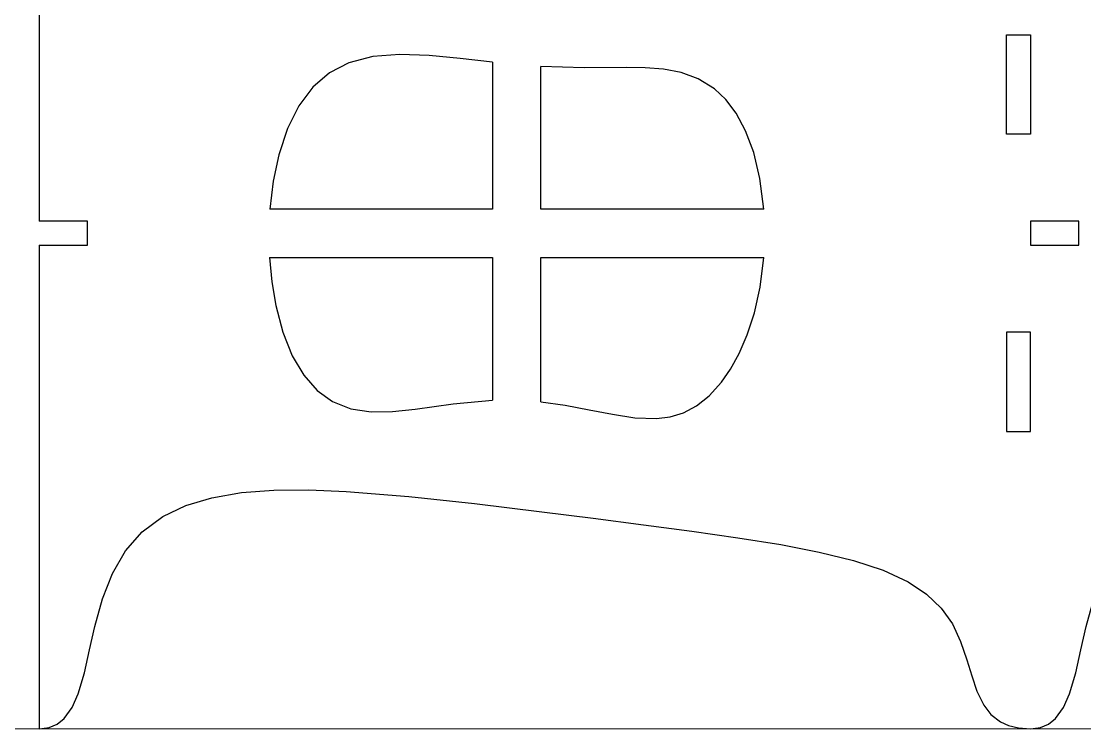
# Model space of a CAD drawing. Header units: millimetres. Extents: x -3928 to -434, y -548 to 1409.
# Drawn here: x -1660.2 to -1440.3, y 508.9 to 655.3 of the extents above; entities that cross this region are included whole.
import ezdxf

# ---------------------------------------------------------------- set-up
doc = ezdxf.new("R2010")
doc.units = ezdxf.units.MM
doc.header["$MEASUREMENT"] = 0
doc.layers.add('layer 1', color=7, linetype='Continuous')

msp = doc.modelspace()

# ---------------------------------------------------------------- linework, layer by layer
at = {"layer": 'layer 1', "color": 250, "lineweight": 9}
msp.add_lwpolyline([(-2369.48, 508.944), (-1169.48, 508.944), (-1169.48, 1408.944), (-2369.48, 1408.944), (-2369.48, 508.944)], close=True, dxfattribs=at)
at = {"layer": 'layer 1', "color": 1, "lineweight": 25}
for points in [[(-1656.4705, 713.9439), (-1656.4705, 713.9439), (-1656.4705, 613.9438), (-1656.4705, 613.9438)], [(-1456.4706, 652.4438), (-1456.4706, 652.4438), (-1451.4706, 652.4438), (-1451.4706, 652.4438)], [(-1456.4706, 631.9439), (-1456.4706, 631.9439), (-1456.4706, 652.4438), (-1456.4706, 652.4438)], [(-1451.4706, 652.4438), (-1451.4706, 652.4438), (-1451.4706, 631.9439), (-1451.4706, 631.9439)], [(-1562.7205, 646.8047), (-1562.7205, 646.8047), (-1562.7205, 616.4439), (-1562.7205, 616.4439)], [(-1552.7207, 616.4439), (-1552.7207, 616.4439), (-1552.7207, 645.9435), (-1552.7207, 645.9435)], [(-1451.4706, 631.9439), (-1451.4706, 631.9439), (-1456.4706, 631.9439), (-1456.4706, 631.9439)], [(-1562.7205, 616.4439), (-1562.7205, 616.4439), (-1608.7658, 616.4439), (-1608.7658, 616.4439)], [(-1506.6504, 616.4439), (-1506.6504, 616.4439), (-1552.7207, 616.4439), (-1552.7207, 616.4439)], [(-1646.4707, 613.9438), (-1646.4707, 613.9438), (-1656.4705, 613.9438), (-1656.4705, 613.9438)], [(-1646.4707, 608.9438), (-1646.4707, 608.9438), (-1646.4707, 613.9438), (-1646.4707, 613.9438)], [(-1451.4706, 613.9438), (-1451.4706, 613.9438), (-1451.4706, 608.9438), (-1451.4706, 608.9438)], [(-1441.4709, 613.9438), (-1441.4709, 613.9438), (-1451.4706, 613.9438), (-1451.4706, 613.9438)], [(-1441.4709, 608.9438), (-1441.4709, 608.9438), (-1441.4709, 613.9438), (-1441.4709, 613.9438)], [(-1656.4705, 608.9438), (-1656.4705, 608.9438), (-1646.4707, 608.9438), (-1646.4707, 608.9438)], [(-1656.4705, 608.9438), (-1656.4705, 608.9438), (-1656.4705, 508.944), (-1656.4705, 508.944)], [(-1451.4706, 608.9438), (-1451.4706, 608.9438), (-1441.4709, 608.9438), (-1441.4709, 608.9438)], [(-1608.8423, 606.4441), (-1608.8423, 606.4441), (-1562.7205, 606.4441), (-1562.7205, 606.4441)], [(-1562.7205, 606.4441), (-1562.7205, 606.4441), (-1562.7205, 576.9204), (-1562.7205, 576.9204)], [(-1552.7207, 606.4441), (-1552.7207, 606.4441), (-1506.6507, 606.4441), (-1506.6507, 606.4441)], [(-1552.7207, 576.5553), (-1552.7207, 576.5553), (-1552.7207, 606.4441), (-1552.7207, 606.4441)], [(-1451.4706, 590.9441), (-1451.4706, 590.9441), (-1456.4706, 590.9441), (-1456.4706, 590.9441)], [(-1456.4706, 590.9441), (-1456.4706, 590.9441), (-1456.4706, 570.4438), (-1456.4706, 570.4438)], [(-1451.4706, 570.4438), (-1451.4706, 570.4438), (-1451.4706, 590.9441), (-1451.4706, 590.9441)], [(-1456.4706, 570.4438), (-1456.4706, 570.4438), (-1451.4706, 570.4438), (-1451.4706, 570.4438)]]:
    msp.add_open_spline(points, degree=3, dxfattribs=at)
for points, knots in [([(-1562.7205, 646.8047), (-1562.7205, 646.8047), (-1569.4282, 647.5614), (-1569.4282, 647.5614), (-1569.4282, 647.5614), (-1569.4282, 647.5614), (-1575.859, 648.1893), (-1575.859, 648.1893), (-1575.859, 648.1893), (-1575.859, 648.1893), (-1581.8989, 648.4183), (-1581.8989, 648.4183), (-1581.8989, 648.4183), (-1581.8989, 648.4183), (-1587.4527, 647.9882), (-1587.4527, 647.9882), (-1587.4527, 647.9882), (-1587.4527, 647.9882), (-1592.4445, 646.6819), (-1592.4445, 646.6819), (-1592.4445, 646.6819), (-1592.4445, 646.6819), (-1596.4397, 644.6136), (-1596.4397, 644.6136), (-1596.4397, 644.6136), (-1596.4397, 644.6136), (-1599.9008, 641.646), (-1599.9008, 641.646), (-1599.9008, 641.646), (-1599.9008, 641.646), (-1602.8113, 637.7845), (-1602.8113, 637.7845), (-1602.8113, 637.7845), (-1602.8113, 637.7845), (-1605.1618, 633.0915), (-1605.1618, 633.0915), (-1605.1618, 633.0915), (-1605.1618, 633.0915), (-1606.9486, 627.6827), (-1606.9486, 627.6827), (-1606.9486, 627.6827), (-1606.9486, 627.6827), (-1608.0937, 622.2213), (-1608.0937, 622.2213), (-1608.0937, 622.2213), (-1608.0937, 622.2213), (-1608.7658, 616.4439), (-1608.7658, 616.4439)], [0, 0, 0, 0, 0.07692308, 0.07692308, 0.07692308, 0.07692308, 0.15384615, 0.15384615, 0.15384615, 0.15384615, 0.23076923, 0.23076923, 0.23076923, 0.23076923, 0.30769231, 0.30769231, 0.30769231, 0.30769231, 0.38461538, 0.38461538, 0.38461538, 0.38461538, 0.46153846, 0.46153846, 0.46153846, 0.46153846, 0.53846154, 0.53846154, 0.53846154, 0.53846154, 0.61538462, 0.61538462, 0.61538462, 0.61538462, 0.69230769, 0.69230769, 0.69230769, 0.69230769, 0.76923077, 0.76923077, 0.76923077, 0.76923077, 0.84615385, 0.84615385, 0.84615385, 0.84615385, 1, 1, 1, 1]), ([(-1506.6504, 616.4439), (-1506.6504, 616.4439), (-1507.441, 622.772), (-1507.441, 622.772), (-1507.441, 622.772), (-1507.441, 622.772), (-1508.7247, 628.1572), (-1508.7247, 628.1572), (-1508.7247, 628.1572), (-1508.7247, 628.1572), (-1510.3849, 632.6322), (-1510.3849, 632.6322), (-1510.3849, 632.6322), (-1510.3849, 632.6322), (-1512.3322, 636.2605), (-1512.3322, 636.2605), (-1512.3322, 636.2605), (-1512.3322, 636.2605), (-1514.499, 639.1257), (-1514.499, 639.1257), (-1514.499, 639.1257), (-1514.499, 639.1257), (-1516.8368, 641.3211), (-1516.8368, 641.3211), (-1516.8368, 641.3211), (-1516.8368, 641.3211), (-1520.1762, 643.3841), (-1520.1762, 643.3841), (-1520.1762, 643.3841), (-1520.1762, 643.3841), (-1523.6991, 644.652), (-1523.6991, 644.652), (-1523.6991, 644.652), (-1523.6991, 644.652), (-1527.3683, 645.341), (-1527.3683, 645.341), (-1527.3683, 645.341), (-1527.3683, 645.341), (-1531.1596, 645.6426), (-1531.1596, 645.6426), (-1531.1596, 645.6426), (-1531.1596, 645.6426), (-1535.0553, 645.7185), (-1535.0553, 645.7185), (-1535.0553, 645.7185), (-1535.0553, 645.7185), (-1543.7619, 645.6797), (-1543.7619, 645.6797), (-1543.7619, 645.6797), (-1543.7619, 645.6797), (-1552.7207, 645.9435), (-1552.7207, 645.9435)], [0, 0, 0, 0, 0.07142857, 0.07142857, 0.07142857, 0.07142857, 0.14285714, 0.14285714, 0.14285714, 0.14285714, 0.21428571, 0.21428571, 0.21428571, 0.21428571, 0.28571429, 0.28571429, 0.28571429, 0.28571429, 0.35714286, 0.35714286, 0.35714286, 0.35714286, 0.42857143, 0.42857143, 0.42857143, 0.42857143, 0.5, 0.5, 0.5, 0.5, 0.57142857, 0.57142857, 0.57142857, 0.57142857, 0.64285714, 0.64285714, 0.64285714, 0.64285714, 0.71428571, 0.71428571, 0.71428571, 0.71428571, 0.78571429, 0.78571429, 0.78571429, 0.78571429, 0.85714286, 0.85714286, 0.85714286, 0.85714286, 1, 1, 1, 1]), ([(-1608.8423, 606.4441), (-1608.8423, 606.4441), (-1608.3693, 601.3641), (-1608.3693, 601.3641), (-1608.3693, 601.3641), (-1608.3693, 601.3641), (-1607.5568, 596.5137), (-1607.5568, 596.5137), (-1607.5568, 596.5137), (-1607.5568, 596.5137), (-1606.0946, 590.9702), (-1606.0946, 590.9702), (-1606.0946, 590.9702), (-1606.0946, 590.9702), (-1604.155, 586.11), (-1604.155, 586.11), (-1604.155, 586.11), (-1604.155, 586.11), (-1601.772, 582.0579), (-1601.772, 582.0579), (-1601.772, 582.0579), (-1601.772, 582.0579), (-1598.9829, 578.8868), (-1598.9829, 578.8868), (-1598.9829, 578.8868), (-1598.9829, 578.8868), (-1595.8284, 576.6107), (-1595.8284, 576.6107), (-1595.8284, 576.6107), (-1595.8284, 576.6107), (-1592.0071, 575.0934), (-1592.0071, 575.0934), (-1592.0071, 575.0934), (-1592.0071, 575.0934), (-1587.8485, 574.4637), (-1587.8485, 574.4637), (-1587.8485, 574.4637), (-1587.8485, 574.4637), (-1583.3997, 574.5283), (-1583.3997, 574.5283), (-1583.3997, 574.5283), (-1583.3997, 574.5283), (-1578.7017, 575.049), (-1578.7017, 575.049), (-1578.7017, 575.049), (-1578.7017, 575.049), (-1570.9029, 576.1793), (-1570.9029, 576.1793), (-1570.9029, 576.1793), (-1570.9029, 576.1793), (-1562.7205, 576.9204), (-1562.7205, 576.9204)], [0, 0, 0, 0, 0.07142857, 0.07142857, 0.07142857, 0.07142857, 0.14285714, 0.14285714, 0.14285714, 0.14285714, 0.21428571, 0.21428571, 0.21428571, 0.21428571, 0.28571429, 0.28571429, 0.28571429, 0.28571429, 0.35714286, 0.35714286, 0.35714286, 0.35714286, 0.42857143, 0.42857143, 0.42857143, 0.42857143, 0.5, 0.5, 0.5, 0.5, 0.57142857, 0.57142857, 0.57142857, 0.57142857, 0.64285714, 0.64285714, 0.64285714, 0.64285714, 0.71428571, 0.71428571, 0.71428571, 0.71428571, 0.78571429, 0.78571429, 0.78571429, 0.78571429, 0.85714286, 0.85714286, 0.85714286, 0.85714286, 1, 1, 1, 1]), ([(-1552.7207, 576.5553), (-1552.7207, 576.5553), (-1547.7052, 575.8455), (-1547.7052, 575.8455), (-1547.7052, 575.8455), (-1547.7052, 575.8455), (-1542.766, 574.9213), (-1542.766, 574.9213), (-1542.766, 574.9213), (-1542.766, 574.9213), (-1537.9527, 573.9797), (-1537.9527, 573.9797), (-1537.9527, 573.9797), (-1537.9527, 573.9797), (-1533.302, 573.2812), (-1533.302, 573.2812), (-1533.302, 573.2812), (-1533.302, 573.2812), (-1528.8285, 573.1327), (-1528.8285, 573.1327), (-1528.8285, 573.1327), (-1528.8285, 573.1327), (-1526.0168, 573.4897), (-1526.0168, 573.4897), (-1526.0168, 573.4897), (-1526.0168, 573.4897), (-1523.2683, 574.3176), (-1523.2683, 574.3176), (-1523.2683, 574.3176), (-1523.2683, 574.3176), (-1520.5752, 575.7154), (-1520.5752, 575.7154), (-1520.5752, 575.7154), (-1520.5752, 575.7154), (-1517.9347, 577.7847), (-1517.9347, 577.7847), (-1517.9347, 577.7847), (-1517.9347, 577.7847), (-1515.3569, 580.632), (-1515.3569, 580.632), (-1515.3569, 580.632), (-1515.3569, 580.632), (-1513.495, 583.3272), (-1513.495, 583.3272), (-1513.495, 583.3272), (-1513.495, 583.3272), (-1511.7127, 586.571), (-1511.7127, 586.571), (-1511.7127, 586.571), (-1511.7127, 586.571), (-1510.0543, 590.4241), (-1510.0543, 590.4241), (-1510.0543, 590.4241), (-1510.0543, 590.4241), (-1508.5868, 594.958), (-1508.5868, 594.958), (-1508.5868, 594.958), (-1508.5868, 594.958), (-1507.4067, 600.2609), (-1507.4067, 600.2609), (-1507.4067, 600.2609), (-1507.4067, 600.2609), (-1506.6507, 606.4441), (-1506.6507, 606.4441)], [0, 0, 0, 0, 0.05882353, 0.05882353, 0.05882353, 0.05882353, 0.11764706, 0.11764706, 0.11764706, 0.11764706, 0.17647059, 0.17647059, 0.17647059, 0.17647059, 0.23529412, 0.23529412, 0.23529412, 0.23529412, 0.29411765, 0.29411765, 0.29411765, 0.29411765, 0.35294118, 0.35294118, 0.35294118, 0.35294118, 0.41176471, 0.41176471, 0.41176471, 0.41176471, 0.47058824, 0.47058824, 0.47058824, 0.47058824, 0.52941176, 0.52941176, 0.52941176, 0.52941176, 0.58823529, 0.58823529, 0.58823529, 0.58823529, 0.64705882, 0.64705882, 0.64705882, 0.64705882, 0.70588235, 0.70588235, 0.70588235, 0.70588235, 0.76470588, 0.76470588, 0.76470588, 0.76470588, 0.82352941, 0.82352941, 0.82352941, 0.82352941, 0.88235294, 0.88235294, 0.88235294, 0.88235294, 1, 1, 1, 1]), ([(-1656.4705, 508.944), (-1656.4705, 508.944), (-1654.4237, 509.1988), (-1654.4237, 509.1988), (-1654.4237, 509.1988), (-1654.4237, 509.1988), (-1652.7283, 509.9159), (-1652.7283, 509.9159), (-1652.7283, 509.9159), (-1652.7283, 509.9159), (-1651.3291, 511.0283), (-1651.3291, 511.0283), (-1651.3291, 511.0283), (-1651.3291, 511.0283), (-1649.675, 513.3023), (-1649.675, 513.3023), (-1649.675, 513.3023), (-1649.675, 513.3023), (-1648.4194, 516.1379), (-1648.4194, 516.1379), (-1648.4194, 516.1379), (-1648.4194, 516.1379), (-1647.1364, 520.5106), (-1647.1364, 520.5106), (-1647.1364, 520.5106), (-1647.1364, 520.5106), (-1646.0572, 525.2604), (-1646.0572, 525.2604), (-1646.0572, 525.2604), (-1646.0572, 525.2604), (-1644.9643, 530.1199), (-1644.9643, 530.1199), (-1644.9643, 530.1199), (-1644.9643, 530.1199), (-1643.3945, 535.8003), (-1643.3945, 535.8003), (-1643.3945, 535.8003), (-1643.3945, 535.8003), (-1641.3325, 541.062), (-1641.3325, 541.062), (-1641.3325, 541.062), (-1641.3325, 541.062), (-1638.6203, 545.7201), (-1638.6203, 545.7201), (-1638.6203, 545.7201), (-1638.6203, 545.7201), (-1635.1578, 549.662), (-1635.1578, 549.662), (-1635.1578, 549.662), (-1635.1578, 549.662), (-1630.892, 552.8377), (-1630.892, 552.8377), (-1630.892, 552.8377), (-1630.892, 552.8377), (-1626.1726, 555.1078), (-1626.1726, 555.1078), (-1626.1726, 555.1078), (-1626.1726, 555.1078), (-1620.7539, 556.737), (-1620.7539, 556.737), (-1620.7539, 556.737), (-1620.7539, 556.737), (-1614.6692, 557.7755), (-1614.6692, 557.7755), (-1614.6692, 557.7755), (-1614.6692, 557.7755), (-1607.9682, 558.2895), (-1607.9682, 558.2895), (-1607.9682, 558.2895), (-1607.9682, 558.2895), (-1600.7122, 558.3534), (-1600.7122, 558.3534), (-1600.7122, 558.3534), (-1600.7122, 558.3534), (-1592.973, 558.0468), (-1592.973, 558.0468), (-1592.973, 558.0468), (-1592.973, 558.0468), (-1580.0289, 557.0044), (-1580.0289, 557.0044), (-1580.0289, 557.0044), (-1580.0289, 557.0044), (-1566.4254, 555.5213), (-1566.4254, 555.5213), (-1566.4254, 555.5213), (-1566.4254, 555.5213), (-1552.5196, 553.8237), (-1552.5196, 553.8237), (-1552.5196, 553.8237), (-1552.5196, 553.8237), (-1541.9236, 552.4804), (-1541.9236, 552.4804), (-1541.9236, 552.4804), (-1541.9236, 552.4804), (-1531.5279, 551.137), (-1531.5279, 551.137), (-1531.5279, 551.137), (-1531.5279, 551.137), (-1521.4917, 549.7989), (-1521.4917, 549.7989), (-1521.4917, 549.7989), (-1521.4917, 549.7989), (-1511.9689, 548.4425), (-1511.9689, 548.4425), (-1511.9689, 548.4425), (-1511.9689, 548.4425), (-1503.1028, 547.0194), (-1503.1028, 547.0194), (-1503.1028, 547.0194), (-1503.1028, 547.0194), (-1495.1594, 545.4908), (-1495.1594, 545.4908), (-1495.1594, 545.4908), (-1495.1594, 545.4908), (-1488.078, 543.7555), (-1488.078, 543.7555), (-1488.078, 543.7555), (-1488.078, 543.7555), (-1481.9383, 541.7312), (-1481.9383, 541.7312), (-1481.9383, 541.7312), (-1481.9383, 541.7312), (-1476.7884, 539.3426), (-1476.7884, 539.3426), (-1476.7884, 539.3426), (-1476.7884, 539.3426), (-1472.9725, 536.8043), (-1472.9725, 536.8043), (-1472.9725, 536.8043), (-1472.9725, 536.8043), (-1469.9488, 533.8921), (-1469.9488, 533.8921), (-1469.9488, 533.8921), (-1469.9488, 533.8921), (-1467.6437, 530.6113), (-1467.6437, 530.6113), (-1467.6437, 530.6113), (-1467.6437, 530.6113), (-1465.9307, 527.0063), (-1465.9307, 527.0063), (-1465.9307, 527.0063), (-1465.9307, 527.0063), (-1464.6197, 523.1723), (-1464.6197, 523.1723), (-1464.6197, 523.1723), (-1464.6197, 523.1723), (-1463.6471, 519.9133), (-1463.6471, 519.9133), (-1463.6471, 519.9133), (-1463.6471, 519.9133), (-1462.5743, 516.7316), (-1462.5743, 516.7316), (-1462.5743, 516.7316), (-1462.5743, 516.7316), (-1461.1537, 513.799), (-1461.1537, 513.799), (-1461.1537, 513.799), (-1461.1537, 513.799), (-1459.6812, 511.8919), (-1459.6812, 511.8919), (-1459.6812, 511.8919), (-1459.6812, 511.8919), (-1457.6947, 510.3573), (-1457.6947, 510.3573), (-1457.6947, 510.3573), (-1457.6947, 510.3573), (-1456.001, 509.6044), (-1456.001, 509.6044), (-1456.001, 509.6044), (-1456.001, 509.6044), (-1453.9468, 509.1173), (-1453.9468, 509.1173), (-1453.9468, 509.1173), (-1453.9468, 509.1173), (-1451.4706, 508.944), (-1451.4706, 508.944)], [0, 0, 0, 0, 0.02222222, 0.02222222, 0.02222222, 0.02222222, 0.04444444, 0.04444444, 0.04444444, 0.04444444, 0.06666667, 0.06666667, 0.06666667, 0.06666667, 0.08888889, 0.08888889, 0.08888889, 0.08888889, 0.11111111, 0.11111111, 0.11111111, 0.11111111, 0.13333333, 0.13333333, 0.13333333, 0.13333333, 0.15555556, 0.15555556, 0.15555556, 0.15555556, 0.17777778, 0.17777778, 0.17777778, 0.17777778, 0.2, 0.2, 0.2, 0.2, 0.22222222, 0.22222222, 0.22222222, 0.22222222, 0.24444444, 0.24444444, 0.24444444, 0.24444444, 0.26666667, 0.26666667, 0.26666667, 0.26666667, 0.28888889, 0.28888889, 0.28888889, 0.28888889, 0.31111111, 0.31111111, 0.31111111, 0.31111111, 0.33333333, 0.33333333, 0.33333333, 0.33333333, 0.35555556, 0.35555556, 0.35555556, 0.35555556, 0.37777778, 0.37777778, 0.37777778, 0.37777778, 0.4, 0.4, 0.4, 0.4, 0.42222222, 0.42222222, 0.42222222, 0.42222222, 0.44444444, 0.44444444, 0.44444444, 0.44444444, 0.46666667, 0.46666667, 0.46666667, 0.46666667, 0.48888889, 0.48888889, 0.48888889, 0.48888889, 0.51111111, 0.51111111, 0.51111111, 0.51111111, 0.53333333, 0.53333333, 0.53333333, 0.53333333, 0.55555556, 0.55555556, 0.55555556, 0.55555556, 0.57777778, 0.57777778, 0.57777778, 0.57777778, 0.6, 0.6, 0.6, 0.6, 0.62222222, 0.62222222, 0.62222222, 0.62222222, 0.64444444, 0.64444444, 0.64444444, 0.64444444, 0.66666667, 0.66666667, 0.66666667, 0.66666667, 0.68888889, 0.68888889, 0.68888889, 0.68888889, 0.71111111, 0.71111111, 0.71111111, 0.71111111, 0.73333333, 0.73333333, 0.73333333, 0.73333333, 0.75555556, 0.75555556, 0.75555556, 0.75555556, 0.77777778, 0.77777778, 0.77777778, 0.77777778, 0.8, 0.8, 0.8, 0.8, 0.82222222, 0.82222222, 0.82222222, 0.82222222, 0.84444444, 0.84444444, 0.84444444, 0.84444444, 0.86666667, 0.86666667, 0.86666667, 0.86666667, 0.88888889, 0.88888889, 0.88888889, 0.88888889, 0.91111111, 0.91111111, 0.91111111, 0.91111111, 0.93333333, 0.93333333, 0.93333333, 0.93333333, 0.95555556, 0.95555556, 0.95555556, 0.95555556, 1, 1, 1, 1]), ([(-1451.4706, 508.944), (-1451.4706, 508.944), (-1449.4238, 509.1988), (-1449.4238, 509.1988), (-1449.4238, 509.1988), (-1449.4238, 509.1988), (-1447.7284, 509.9159), (-1447.7284, 509.9159), (-1447.7284, 509.9159), (-1447.7284, 509.9159), (-1446.329, 511.0283), (-1446.329, 511.0283), (-1446.329, 511.0283), (-1446.329, 511.0283), (-1444.6752, 513.3023), (-1444.6752, 513.3023), (-1444.6752, 513.3023), (-1444.6752, 513.3023), (-1443.4197, 516.1379), (-1443.4197, 516.1379), (-1443.4197, 516.1379), (-1443.4197, 516.1379), (-1442.1366, 520.5106), (-1442.1366, 520.5106), (-1442.1366, 520.5106), (-1442.1366, 520.5106), (-1441.0571, 525.2604), (-1441.0571, 525.2604), (-1441.0571, 525.2604), (-1441.0571, 525.2604), (-1439.9645, 530.1199), (-1439.9645, 530.1199), (-1439.9645, 530.1199), (-1439.9645, 530.1199), (-1438.3947, 535.8003), (-1438.3947, 535.8003), (-1438.3947, 535.8003), (-1438.3947, 535.8003), (-1436.3323, 541.062), (-1436.3323, 541.062), (-1436.3323, 541.062), (-1436.3323, 541.062), (-1433.6205, 545.7201), (-1433.6205, 545.7201), (-1433.6205, 545.7201), (-1433.6205, 545.7201), (-1430.158, 549.662), (-1430.158, 549.662), (-1430.158, 549.662), (-1430.158, 549.662), (-1425.8922, 552.8377), (-1425.8922, 552.8377), (-1425.8922, 552.8377), (-1425.8922, 552.8377), (-1421.1724, 555.1078), (-1421.1724, 555.1078), (-1421.1724, 555.1078), (-1421.1724, 555.1078), (-1415.7538, 556.737), (-1415.7538, 556.737), (-1415.7538, 556.737), (-1415.7538, 556.737), (-1409.6694, 557.7755), (-1409.6694, 557.7755), (-1409.6694, 557.7755), (-1409.6694, 557.7755), (-1402.9684, 558.2895), (-1402.9684, 558.2895), (-1402.9684, 558.2895), (-1402.9684, 558.2895), (-1395.7121, 558.3534), (-1395.7121, 558.3534), (-1395.7121, 558.3534), (-1395.7121, 558.3534), (-1387.9732, 558.0468), (-1387.9732, 558.0468), (-1387.9732, 558.0468), (-1387.9732, 558.0468), (-1375.0287, 557.0044), (-1375.0287, 557.0044), (-1375.0287, 557.0044), (-1375.0287, 557.0044), (-1361.4256, 555.5213), (-1361.4256, 555.5213), (-1361.4256, 555.5213), (-1361.4256, 555.5213), (-1347.5195, 553.8237), (-1347.5195, 553.8237), (-1347.5195, 553.8237), (-1347.5195, 553.8237), (-1336.9238, 552.4804), (-1336.9238, 552.4804), (-1336.9238, 552.4804), (-1336.9238, 552.4804), (-1326.5281, 551.137), (-1326.5281, 551.137), (-1326.5281, 551.137), (-1326.5281, 551.137), (-1316.492, 549.7989), (-1316.492, 549.7989), (-1316.492, 549.7989), (-1316.492, 549.7989), (-1306.9691, 548.4425), (-1306.9691, 548.4425), (-1306.9691, 548.4425), (-1306.9691, 548.4425), (-1298.1031, 547.0194), (-1298.1031, 547.0194), (-1298.1031, 547.0194), (-1298.1031, 547.0194), (-1290.1592, 545.4908), (-1290.1592, 545.4908), (-1290.1592, 545.4908), (-1290.1592, 545.4908), (-1283.0779, 543.7555), (-1283.0779, 543.7555), (-1283.0779, 543.7555), (-1283.0779, 543.7555), (-1276.9385, 541.7312), (-1276.9385, 541.7312), (-1276.9385, 541.7312), (-1276.9385, 541.7312), (-1271.7887, 539.3426), (-1271.7887, 539.3426), (-1271.7887, 539.3426), (-1271.7887, 539.3426), (-1267.9723, 536.8043), (-1267.9723, 536.8043), (-1267.9723, 536.8043), (-1267.9723, 536.8043), (-1264.949, 533.8921), (-1264.949, 533.8921), (-1264.949, 533.8921), (-1264.949, 533.8921), (-1262.644, 530.6113), (-1262.644, 530.6113), (-1262.644, 530.6113), (-1262.644, 530.6113), (-1260.9305, 527.0063), (-1260.9305, 527.0063), (-1260.9305, 527.0063), (-1260.9305, 527.0063), (-1259.62, 523.1723), (-1259.62, 523.1723), (-1259.62, 523.1723), (-1259.62, 523.1723), (-1258.6474, 519.9133), (-1258.6474, 519.9133), (-1258.6474, 519.9133), (-1258.6474, 519.9133), (-1257.5742, 516.7316), (-1257.5742, 516.7316), (-1257.5742, 516.7316), (-1257.5742, 516.7316), (-1256.1539, 513.799), (-1256.1539, 513.799), (-1256.1539, 513.799), (-1256.1539, 513.799), (-1254.6811, 511.8919), (-1254.6811, 511.8919), (-1254.6811, 511.8919), (-1254.6811, 511.8919), (-1252.6946, 510.3573), (-1252.6946, 510.3573), (-1252.6946, 510.3573), (-1252.6946, 510.3573), (-1251.0012, 509.6044), (-1251.0012, 509.6044), (-1251.0012, 509.6044), (-1251.0012, 509.6044), (-1248.947, 509.1173), (-1248.947, 509.1173), (-1248.947, 509.1173), (-1248.947, 509.1173), (-1246.4709, 508.944), (-1246.4709, 508.944)], [0, 0, 0, 0, 0.02222222, 0.02222222, 0.02222222, 0.02222222, 0.04444444, 0.04444444, 0.04444444, 0.04444444, 0.06666667, 0.06666667, 0.06666667, 0.06666667, 0.08888889, 0.08888889, 0.08888889, 0.08888889, 0.11111111, 0.11111111, 0.11111111, 0.11111111, 0.13333333, 0.13333333, 0.13333333, 0.13333333, 0.15555556, 0.15555556, 0.15555556, 0.15555556, 0.17777778, 0.17777778, 0.17777778, 0.17777778, 0.2, 0.2, 0.2, 0.2, 0.22222222, 0.22222222, 0.22222222, 0.22222222, 0.24444444, 0.24444444, 0.24444444, 0.24444444, 0.26666667, 0.26666667, 0.26666667, 0.26666667, 0.28888889, 0.28888889, 0.28888889, 0.28888889, 0.31111111, 0.31111111, 0.31111111, 0.31111111, 0.33333333, 0.33333333, 0.33333333, 0.33333333, 0.35555556, 0.35555556, 0.35555556, 0.35555556, 0.37777778, 0.37777778, 0.37777778, 0.37777778, 0.4, 0.4, 0.4, 0.4, 0.42222222, 0.42222222, 0.42222222, 0.42222222, 0.44444444, 0.44444444, 0.44444444, 0.44444444, 0.46666667, 0.46666667, 0.46666667, 0.46666667, 0.48888889, 0.48888889, 0.48888889, 0.48888889, 0.51111111, 0.51111111, 0.51111111, 0.51111111, 0.53333333, 0.53333333, 0.53333333, 0.53333333, 0.55555556, 0.55555556, 0.55555556, 0.55555556, 0.57777778, 0.57777778, 0.57777778, 0.57777778, 0.6, 0.6, 0.6, 0.6, 0.62222222, 0.62222222, 0.62222222, 0.62222222, 0.64444444, 0.64444444, 0.64444444, 0.64444444, 0.66666667, 0.66666667, 0.66666667, 0.66666667, 0.68888889, 0.68888889, 0.68888889, 0.68888889, 0.71111111, 0.71111111, 0.71111111, 0.71111111, 0.73333333, 0.73333333, 0.73333333, 0.73333333, 0.75555556, 0.75555556, 0.75555556, 0.75555556, 0.77777778, 0.77777778, 0.77777778, 0.77777778, 0.8, 0.8, 0.8, 0.8, 0.82222222, 0.82222222, 0.82222222, 0.82222222, 0.84444444, 0.84444444, 0.84444444, 0.84444444, 0.86666667, 0.86666667, 0.86666667, 0.86666667, 0.88888889, 0.88888889, 0.88888889, 0.88888889, 0.91111111, 0.91111111, 0.91111111, 0.91111111, 0.93333333, 0.93333333, 0.93333333, 0.93333333, 0.95555556, 0.95555556, 0.95555556, 0.95555556, 1, 1, 1, 1])]:
    msp.add_open_spline(points, degree=3, knots=knots, dxfattribs=at)

doc.saveas('drawing.dxf')
